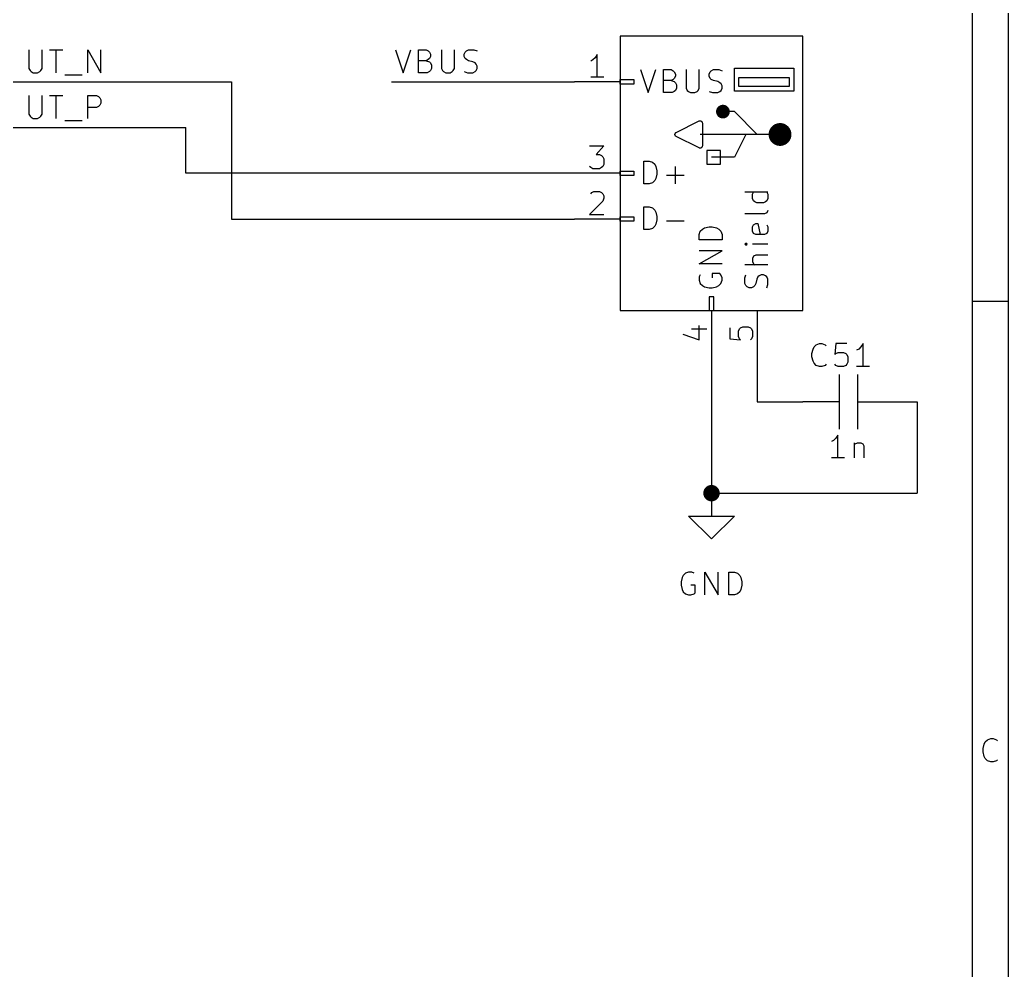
# Model space of a CAD drawing. Extents: x 0.4 to 11.3, y -7.9 to -0.4.
# Drawn here: x 9.136 to 11.299, y -5.794 to -3.714 of the extents above; entities that cross this region are included whole.
import ezdxf

# ---------------------------------------------------------------- set-up
doc = ezdxf.new("R2010")
doc.units = 0
doc.header["$MEASUREMENT"] = 0
for name, color, linetype in [('CYAN2', 4, 'CONTINUOUS'), ('GRAY1', 251, 'CONTINUOUS'), ('GREEN3', 91, 'CONTINUOUS'), ('LYELLOW', 51, 'CONTINUOUS'), ('RED2', 1, 'CONTINUOUS'), ('RED3', 11, 'CONTINUOUS')]:
    doc.layers.add(name, color=color, linetype=linetype)

msp = doc.modelspace()

# ---------------------------------------------------------------- linework, layer by layer
at = {"layer": 'CYAN2', "linetype": 'CONTINUOUS'}
for p, q in [((10.4948, -3.8231), (10.5114, -3.8731)), ((10.4948, -3.8231), (10.5114, -3.8731)), ((10.5114, -3.8731), (10.5281, -3.8231)), ((10.5114, -3.8731), (10.5281, -3.8231)), ((10.5448, -3.8731), (10.5448, -3.8231)), ((10.5448, -3.8231), (10.5614, -3.8231)), ((10.5448, -3.8731), (10.5448, -3.8231)), ((10.5448, -3.8231), (10.5614, -3.8231)), ((10.5614, -3.8231), (10.5662, -3.8255)), ((10.5614, -3.8231), (10.5662, -3.8255)), ((10.5662, -3.8255), (10.5686, -3.8279)), ((10.5662, -3.8255), (10.5686, -3.8279)), ((10.5686, -3.8279), (10.571, -3.8327)), ((10.5686, -3.8279), (10.571, -3.8327)), ((10.5948, -3.8231), (10.5948, -3.8636)), ((10.5948, -3.8231), (10.5948, -3.8636)), ((10.6233, -3.8636), (10.6233, -3.8231)), ((10.6233, -3.8636), (10.6233, -3.8231)), ((10.6448, -3.8327), (10.6471, -3.8279)), ((10.6448, -3.8327), (10.6471, -3.8279)), ((10.6471, -3.8279), (10.6495, -3.8255)), ((10.6471, -3.8279), (10.6495, -3.8255)), ((10.6495, -3.8255), (10.6543, -3.8231)), ((10.6495, -3.8255), (10.6543, -3.8231)), ((10.6543, -3.8231), (10.6662, -3.8231)), ((10.6543, -3.8231), (10.6662, -3.8231)), ((10.6662, -3.8231), (10.6733, -3.8255)), ((10.6662, -3.8231), (10.6733, -3.8255)), ((10.5614, -3.8469), (10.5448, -3.8469)), ((10.5614, -3.8469), (10.5448, -3.8469)), ((10.5662, -3.8446), (10.5614, -3.8469)), ((10.5662, -3.8446), (10.5614, -3.8469)), ((10.5614, -3.8469), (10.5686, -3.8493)), ((10.5614, -3.8469), (10.5686, -3.8493)), ((10.5686, -3.8422), (10.5662, -3.8446)), ((10.5686, -3.8422), (10.5662, -3.8446)), ((10.571, -3.8374), (10.5686, -3.8422)), ((10.571, -3.8374), (10.5686, -3.8422)), ((10.5686, -3.8493), (10.571, -3.8517)), ((10.5686, -3.8493), (10.571, -3.8517)), ((10.571, -3.8327), (10.571, -3.8374)), ((10.571, -3.8327), (10.571, -3.8374)), ((10.6448, -3.8374), (10.6448, -3.8327)), ((10.6448, -3.8374), (10.6448, -3.8327)), ((10.6471, -3.8422), (10.6448, -3.8374)), ((10.6471, -3.8422), (10.6448, -3.8374)), ((10.6495, -3.8446), (10.6471, -3.8422)), ((10.6495, -3.8446), (10.6471, -3.8422)), ((10.6543, -3.8469), (10.6495, -3.8446)), ((10.6543, -3.8469), (10.6495, -3.8446)), ((10.6638, -3.8493), (10.6543, -3.8469)), ((10.6638, -3.8493), (10.6543, -3.8469)), ((10.6686, -3.8517), (10.6638, -3.8493)), ((10.6686, -3.8517), (10.6638, -3.8493)), ((10.5686, -3.8708), (10.5638, -3.8731)), ((10.5686, -3.8708), (10.5638, -3.8731)), ((10.571, -3.8684), (10.5686, -3.8708)), ((10.571, -3.8684), (10.5686, -3.8708)), ((10.571, -3.8517), (10.5733, -3.8565)), ((10.571, -3.8517), (10.5733, -3.8565)), ((10.5733, -3.8636), (10.571, -3.8684)), ((10.5733, -3.8636), (10.571, -3.8684)), ((10.5733, -3.8565), (10.5733, -3.8636)), ((10.5733, -3.8565), (10.5733, -3.8636)), ((10.5948, -3.8636), (10.5971, -3.8684)), ((10.5948, -3.8636), (10.5971, -3.8684)), ((10.5971, -3.8684), (10.5995, -3.8708)), ((10.5971, -3.8684), (10.5995, -3.8708)), ((10.5995, -3.8708), (10.6043, -3.8731)), ((10.5995, -3.8708), (10.6043, -3.8731)), ((10.6138, -3.8731), (10.6186, -3.8708)), ((10.6138, -3.8731), (10.6186, -3.8708)), ((10.6186, -3.8708), (10.621, -3.8684)), ((10.6186, -3.8708), (10.621, -3.8684)), ((10.621, -3.8684), (10.6233, -3.8636)), ((10.621, -3.8684), (10.6233, -3.8636)), ((10.6448, -3.8708), (10.6519, -3.8731)), ((10.6448, -3.8708), (10.6519, -3.8731)), ((10.6638, -3.8731), (10.6686, -3.8708)), ((10.6638, -3.8731), (10.6686, -3.8708)), ((10.671, -3.8541), (10.6686, -3.8517)), ((10.671, -3.8541), (10.6686, -3.8517)), ((10.6686, -3.8708), (10.671, -3.8684)), ((10.6686, -3.8708), (10.671, -3.8684)), ((10.6733, -3.8588), (10.671, -3.8541)), ((10.6733, -3.8588), (10.671, -3.8541)), ((10.671, -3.8684), (10.6733, -3.8636)), ((10.671, -3.8684), (10.6733, -3.8636)), ((10.6733, -3.8636), (10.6733, -3.8588)), ((10.6733, -3.8636), (10.6733, -3.8588)), ((10.5638, -3.8731), (10.5448, -3.8731)), ((10.5638, -3.8731), (10.5448, -3.8731)), ((10.6043, -3.8731), (10.6138, -3.8731)), ((10.6043, -3.8731), (10.6138, -3.8731)), ((10.6519, -3.8731), (10.6638, -3.8731)), ((10.6519, -3.8731), (10.6638, -3.8731)), ((10.5019, -4.0731), (10.5019, -4.0231)), ((10.5019, -4.0231), (10.5138, -4.0231)), ((10.5019, -4.0731), (10.5019, -4.0231)), ((10.5019, -4.0231), (10.5138, -4.0231)), ((10.5138, -4.0231), (10.5209, -4.0255)), ((10.5138, -4.0231), (10.5209, -4.0255)), ((10.5209, -4.0255), (10.5257, -4.0303)), ((10.5209, -4.0255), (10.5257, -4.0303)), ((10.5257, -4.0303), (10.5281, -4.035)), ((10.5257, -4.0303), (10.5281, -4.035)), ((10.5281, -4.035), (10.5305, -4.0446)), ((10.5281, -4.035), (10.5305, -4.0446)), ((10.5305, -4.0446), (10.5305, -4.0517)), ((10.5305, -4.0446), (10.5305, -4.0517)), ((10.5709, -4.0731), (10.5709, -4.035)), ((10.5709, -4.0731), (10.5709, -4.035)), ((10.5257, -4.066), (10.5209, -4.0708)), ((10.5257, -4.066), (10.5209, -4.0708)), ((10.5281, -4.0612), (10.5257, -4.066)), ((10.5281, -4.0612), (10.5257, -4.066)), ((10.5305, -4.0517), (10.5281, -4.0612)), ((10.5305, -4.0517), (10.5281, -4.0612)), ((10.5519, -4.0541), (10.59, -4.0541)), ((10.5519, -4.0541), (10.59, -4.0541)), ((10.5138, -4.0731), (10.5019, -4.0731)), ((10.5138, -4.0731), (10.5019, -4.0731)), ((10.5209, -4.0708), (10.5138, -4.0731)), ((10.5209, -4.0708), (10.5138, -4.0731)), ((10.7731, -4.091), (10.7231, -4.091)), ((10.7731, -4.091), (10.7231, -4.091)), ((10.7398, -4.0957), (10.7422, -4.091)), ((10.7398, -4.0957), (10.7422, -4.091)), ((10.7398, -4.1052), (10.7398, -4.0957)), ((10.7398, -4.1052), (10.7398, -4.0957)), ((10.7422, -4.11), (10.7398, -4.1052)), ((10.7422, -4.11), (10.7398, -4.1052)), ((10.7708, -4.091), (10.7731, -4.0957)), ((10.7708, -4.091), (10.7731, -4.0957)), ((10.7731, -4.1052), (10.7708, -4.11)), ((10.7731, -4.1052), (10.7708, -4.11)), ((10.7731, -4.0957), (10.7731, -4.1052)), ((10.7731, -4.0957), (10.7731, -4.1052)), ((10.5019, -4.1731), (10.5019, -4.1231)), ((10.5019, -4.1231), (10.5138, -4.1231)), ((10.5019, -4.1731), (10.5019, -4.1231)), ((10.5019, -4.1231), (10.5138, -4.1231)), ((10.5138, -4.1231), (10.5209, -4.1255)), ((10.5138, -4.1231), (10.5209, -4.1255)), ((10.5209, -4.1255), (10.5257, -4.1303)), ((10.5209, -4.1255), (10.5257, -4.1303)), ((10.5257, -4.1303), (10.5281, -4.135)), ((10.5257, -4.1303), (10.5281, -4.135)), ((10.7446, -4.1124), (10.7422, -4.11)), ((10.7446, -4.1124), (10.7422, -4.11)), ((10.7493, -4.1148), (10.7446, -4.1124)), ((10.7493, -4.1148), (10.7446, -4.1124)), ((10.7636, -4.1148), (10.7493, -4.1148)), ((10.7636, -4.1148), (10.7493, -4.1148)), ((10.7684, -4.1124), (10.7636, -4.1148)), ((10.7684, -4.1124), (10.7636, -4.1148)), ((10.7708, -4.11), (10.7684, -4.1124)), ((10.7708, -4.11), (10.7684, -4.1124)), ((10.5281, -4.135), (10.5305, -4.1446)), ((10.5281, -4.135), (10.5305, -4.1446)), ((10.5305, -4.1517), (10.5281, -4.1612)), ((10.5305, -4.1517), (10.5281, -4.1612)), ((10.5305, -4.1446), (10.5305, -4.1517)), ((10.5305, -4.1446), (10.5305, -4.1517)), ((10.766, -4.1386), (10.7231, -4.1386)), ((10.766, -4.1386), (10.7231, -4.1386)), ((10.7708, -4.1362), (10.766, -4.1386)), ((10.7708, -4.1362), (10.766, -4.1386)), ((10.7731, -4.1314), (10.7708, -4.1362)), ((10.7731, -4.1314), (10.7708, -4.1362)), ((10.5138, -4.1731), (10.5019, -4.1731)), ((10.5138, -4.1731), (10.5019, -4.1731)), ((10.5209, -4.1708), (10.5138, -4.1731)), ((10.5209, -4.1708), (10.5138, -4.1731)), ((10.5257, -4.166), (10.5209, -4.1708)), ((10.5257, -4.166), (10.5209, -4.1708)), ((10.5281, -4.1612), (10.5257, -4.166)), ((10.5281, -4.1612), (10.5257, -4.166)), ((10.5519, -4.1541), (10.59, -4.1541)), ((10.5519, -4.1541), (10.59, -4.1541)), ((10.6255, -4.1767), (10.6303, -4.1719)), ((10.6255, -4.1767), (10.6303, -4.1719)), ((10.6303, -4.1719), (10.635, -4.1695)), ((10.6303, -4.1719), (10.635, -4.1695)), ((10.635, -4.1695), (10.6446, -4.1671)), ((10.635, -4.1695), (10.6446, -4.1671)), ((10.6446, -4.1671), (10.6517, -4.1671)), ((10.6446, -4.1671), (10.6517, -4.1671)), ((10.6517, -4.1671), (10.6612, -4.1695)), ((10.6517, -4.1671), (10.6612, -4.1695)), ((10.6612, -4.1695), (10.666, -4.1719)), ((10.6612, -4.1695), (10.666, -4.1719)), ((10.666, -4.1719), (10.6708, -4.1767)), ((10.666, -4.1719), (10.6708, -4.1767)), ((10.7398, -4.1671), (10.7422, -4.1624)), ((10.7398, -4.1671), (10.7422, -4.1624)), ((10.7398, -4.1767), (10.7398, -4.1671)), ((10.7398, -4.1767), (10.7398, -4.1671)), ((10.7422, -4.1624), (10.7469, -4.16)), ((10.7422, -4.1624), (10.7469, -4.16)), ((10.7469, -4.16), (10.7517, -4.16)), ((10.7469, -4.16), (10.7517, -4.16)), ((10.7517, -4.16), (10.7565, -4.1838)), ((10.7517, -4.16), (10.7565, -4.1838)), ((10.7708, -4.1624), (10.7731, -4.1671)), ((10.7708, -4.1624), (10.7731, -4.1671)), ((10.7731, -4.1671), (10.7731, -4.1767)), ((10.7731, -4.1671), (10.7731, -4.1767)), ((10.6231, -4.1838), (10.6255, -4.1767)), ((10.6231, -4.1838), (10.6255, -4.1767)), ((10.6231, -4.1957), (10.6231, -4.1838)), ((10.6231, -4.1957), (10.6231, -4.1838)), ((10.6731, -4.1957), (10.6231, -4.1957)), ((10.6731, -4.1957), (10.6231, -4.1957)), ((10.6708, -4.1767), (10.6731, -4.1838)), ((10.6708, -4.1767), (10.6731, -4.1838)), ((10.6731, -4.1838), (10.6731, -4.1957)), ((10.6731, -4.1838), (10.6731, -4.1957)), ((10.7422, -4.1814), (10.7398, -4.1767)), ((10.7422, -4.1814), (10.7398, -4.1767)), ((10.7469, -4.1838), (10.7422, -4.1814)), ((10.7469, -4.1838), (10.7422, -4.1814)), ((10.766, -4.1838), (10.7469, -4.1838)), ((10.766, -4.1838), (10.7469, -4.1838)), ((10.7708, -4.1814), (10.766, -4.1838)), ((10.7708, -4.1814), (10.766, -4.1838)), ((10.7731, -4.1767), (10.7708, -4.1814)), ((10.7731, -4.1767), (10.7708, -4.1814)), ((10.7255, -4.2029), (10.7231, -4.2052)), ((10.7255, -4.2029), (10.7231, -4.2052)), ((10.7231, -4.2052), (10.7255, -4.2076)), ((10.7231, -4.2052), (10.7279, -4.2052)), ((10.7231, -4.2052), (10.7255, -4.2076)), ((10.7231, -4.2052), (10.7279, -4.2052)), ((10.7279, -4.2052), (10.7255, -4.2029)), ((10.7279, -4.2052), (10.7255, -4.2029)), ((10.7255, -4.2076), (10.7279, -4.2052)), ((10.7255, -4.2076), (10.7279, -4.2052)), ((10.7731, -4.2052), (10.7398, -4.2052)), ((10.7731, -4.2052), (10.7398, -4.2052)), ((10.6231, -4.2481), (10.6731, -4.2195)), ((10.6731, -4.2195), (10.6231, -4.2195)), ((10.6231, -4.2481), (10.6731, -4.2195)), ((10.6731, -4.2195), (10.6231, -4.2195)), ((10.7422, -4.2314), (10.7398, -4.2362)), ((10.7422, -4.2314), (10.7398, -4.2362)), ((10.7398, -4.2362), (10.7398, -4.2433)), ((10.7398, -4.2362), (10.7398, -4.2433)), ((10.7469, -4.229), (10.7422, -4.2314)), ((10.7469, -4.229), (10.7422, -4.2314)), ((10.7731, -4.229), (10.7469, -4.229)), ((10.7731, -4.229), (10.7469, -4.229)), ((10.6731, -4.2481), (10.6231, -4.2481)), ((10.6731, -4.2481), (10.6231, -4.2481)), ((10.7731, -4.2505), (10.7231, -4.2505)), ((10.7731, -4.2505), (10.7231, -4.2505)), ((10.7398, -4.2433), (10.7422, -4.2481)), ((10.7398, -4.2433), (10.7422, -4.2481)), ((10.7422, -4.2481), (10.7446, -4.2505)), ((10.7422, -4.2481), (10.7446, -4.2505)), ((10.6255, -4.2719), (10.6231, -4.2767)), ((10.6255, -4.2719), (10.6231, -4.2767)), ((10.6231, -4.2767), (10.6231, -4.2838)), ((10.6231, -4.2767), (10.6231, -4.2838)), ((10.6684, -4.2695), (10.6517, -4.2695)), ((10.6517, -4.2695), (10.6517, -4.279)), ((10.6684, -4.2695), (10.6517, -4.2695)), ((10.6517, -4.2695), (10.6517, -4.279)), ((10.6708, -4.2719), (10.6684, -4.2695)), ((10.6708, -4.2719), (10.6684, -4.2695)), ((10.6731, -4.279), (10.6708, -4.2719)), ((10.6731, -4.279), (10.6708, -4.2719)), ((10.6731, -4.2838), (10.6731, -4.279)), ((10.6731, -4.2838), (10.6731, -4.279)), ((10.7231, -4.279), (10.7255, -4.2719)), ((10.7231, -4.279), (10.7255, -4.2719)), ((10.7231, -4.2909), (10.7231, -4.279)), ((10.7231, -4.2909), (10.7231, -4.279)), ((10.7493, -4.2814), (10.7469, -4.2909)), ((10.7493, -4.2814), (10.7469, -4.2909)), ((10.7517, -4.2767), (10.7493, -4.2814)), ((10.7517, -4.2767), (10.7493, -4.2814)), ((10.7541, -4.2743), (10.7517, -4.2767)), ((10.7541, -4.2743), (10.7517, -4.2767)), ((10.7588, -4.2719), (10.7541, -4.2743)), ((10.7588, -4.2719), (10.7541, -4.2743)), ((10.7636, -4.2719), (10.7588, -4.2719)), ((10.7636, -4.2719), (10.7588, -4.2719)), ((10.7684, -4.2743), (10.7636, -4.2719)), ((10.7684, -4.2743), (10.7636, -4.2719)), ((10.7708, -4.2767), (10.7684, -4.2743)), ((10.7708, -4.2767), (10.7684, -4.2743)), ((10.7731, -4.2814), (10.7708, -4.2767)), ((10.7731, -4.2814), (10.7708, -4.2767)), ((10.7731, -4.2933), (10.7731, -4.2814)), ((10.7731, -4.2933), (10.7731, -4.2814)), ((10.6231, -4.2838), (10.6255, -4.2909)), ((10.6231, -4.2838), (10.6255, -4.2909)), ((10.6255, -4.2909), (10.6303, -4.2957)), ((10.6255, -4.2909), (10.6303, -4.2957)), ((10.6303, -4.2957), (10.635, -4.2981)), ((10.6303, -4.2957), (10.635, -4.2981)), ((10.635, -4.2981), (10.6446, -4.3005)), ((10.635, -4.2981), (10.6446, -4.3005)), ((10.6446, -4.3005), (10.6517, -4.3005)), ((10.6446, -4.3005), (10.6517, -4.3005)), ((10.6517, -4.3005), (10.6612, -4.2981)), ((10.6517, -4.3005), (10.6612, -4.2981)), ((10.6612, -4.2981), (10.666, -4.2957)), ((10.6612, -4.2981), (10.666, -4.2957)), ((10.666, -4.2957), (10.6708, -4.2909)), ((10.666, -4.2957), (10.6708, -4.2909)), ((10.6708, -4.2909), (10.6731, -4.2838)), ((10.6708, -4.2909), (10.6731, -4.2838)), ((10.7255, -4.2957), (10.7231, -4.2909)), ((10.7255, -4.2957), (10.7231, -4.2909)), ((10.7279, -4.2981), (10.7255, -4.2957)), ((10.7279, -4.2981), (10.7255, -4.2957)), ((10.7327, -4.3005), (10.7279, -4.2981)), ((10.7327, -4.3005), (10.7279, -4.2981)), ((10.7374, -4.3005), (10.7327, -4.3005)), ((10.7374, -4.3005), (10.7327, -4.3005)), ((10.7422, -4.2981), (10.7374, -4.3005)), ((10.7422, -4.2981), (10.7374, -4.3005)), ((10.7446, -4.2957), (10.7422, -4.2981)), ((10.7446, -4.2957), (10.7422, -4.2981)), ((10.7469, -4.2909), (10.7446, -4.2957)), ((10.7469, -4.2909), (10.7446, -4.2957)), ((10.7708, -4.3005), (10.7731, -4.2933)), ((10.7708, -4.3005), (10.7731, -4.2933)), ((10.8723, -4.4347), (10.8747, -4.4299)), ((10.8723, -4.4347), (10.8747, -4.4299)), ((10.8747, -4.4299), (10.8794, -4.4252)), ((10.8747, -4.4299), (10.8794, -4.4252)), ((10.8794, -4.4252), (10.8866, -4.4228)), ((10.8794, -4.4252), (10.8866, -4.4228)), ((10.8866, -4.4228), (10.8913, -4.4228)), ((10.8866, -4.4228), (10.8913, -4.4228)), ((10.8913, -4.4228), (10.8985, -4.4252)), ((10.8913, -4.4228), (10.8985, -4.4252)), ((10.8985, -4.4252), (10.9009, -4.4276)), ((10.8985, -4.4252), (10.9009, -4.4276)), ((10.9223, -4.4228), (10.9199, -4.4466)), ((10.9223, -4.4228), (10.9199, -4.4466)), ((10.9461, -4.4228), (10.9223, -4.4228)), ((10.9461, -4.4228), (10.9223, -4.4228)), ((10.9771, -4.4299), (10.9723, -4.4347)), ((10.9771, -4.4299), (10.9723, -4.4347)), ((10.9818, -4.4228), (10.9771, -4.4299)), ((10.9818, -4.4228), (10.9771, -4.4299)), ((10.9818, -4.4728), (10.9818, -4.4228)), ((10.9818, -4.4728), (10.9818, -4.4228)), ((10.8699, -4.4442), (10.8723, -4.4347)), ((10.8699, -4.4442), (10.8723, -4.4347)), ((10.8699, -4.4514), (10.8699, -4.4442)), ((10.8699, -4.4514), (10.8699, -4.4442)), ((10.8723, -4.4609), (10.8699, -4.4514)), ((10.8723, -4.4609), (10.8699, -4.4514)), ((10.9199, -4.4466), (10.9223, -4.4442)), ((10.9199, -4.4466), (10.9223, -4.4442)), ((10.9223, -4.4442), (10.9271, -4.4418)), ((10.9223, -4.4442), (10.9271, -4.4418)), ((10.9271, -4.4418), (10.939, -4.4418)), ((10.9271, -4.4418), (10.939, -4.4418)), ((10.939, -4.4418), (10.9437, -4.4442)), ((10.939, -4.4418), (10.9437, -4.4442)), ((10.9437, -4.4442), (10.9461, -4.4466)), ((10.9437, -4.4442), (10.9461, -4.4466)), ((10.9461, -4.4466), (10.9485, -4.4514)), ((10.9461, -4.4466), (10.9485, -4.4514)), ((10.9485, -4.4514), (10.9485, -4.4633)), ((10.9485, -4.4514), (10.9485, -4.4633)), ((10.9723, -4.4347), (10.9675, -4.4371)), ((10.9723, -4.4347), (10.9675, -4.4371)), ((10.8747, -4.4657), (10.8723, -4.4609)), ((10.8747, -4.4657), (10.8723, -4.4609)), ((10.8794, -4.4704), (10.8747, -4.4657)), ((10.8794, -4.4704), (10.8747, -4.4657)), ((10.8866, -4.4728), (10.8794, -4.4704)), ((10.8866, -4.4728), (10.8794, -4.4704)), ((10.8913, -4.4728), (10.8866, -4.4728)), ((10.8913, -4.4728), (10.8866, -4.4728)), ((10.8985, -4.4704), (10.8913, -4.4728)), ((10.8985, -4.4704), (10.8913, -4.4728)), ((10.9009, -4.468), (10.8985, -4.4704)), ((10.9009, -4.468), (10.8985, -4.4704)), ((10.9223, -4.4704), (10.9199, -4.468)), ((10.9223, -4.4704), (10.9199, -4.468)), ((10.9271, -4.4728), (10.9223, -4.4704)), ((10.9271, -4.4728), (10.9223, -4.4704)), ((10.939, -4.4728), (10.9271, -4.4728)), ((10.939, -4.4728), (10.9271, -4.4728)), ((10.9437, -4.4704), (10.939, -4.4728)), ((10.9437, -4.4704), (10.939, -4.4728)), ((10.9461, -4.468), (10.9437, -4.4704)), ((10.9461, -4.468), (10.9437, -4.4704)), ((10.9485, -4.4633), (10.9461, -4.468)), ((10.9485, -4.4633), (10.9461, -4.468)), ((10.9961, -4.4728), (10.9675, -4.4728)), ((10.9961, -4.4728), (10.9675, -4.4728)), ((10.9266, -4.6228), (10.9218, -4.6299)), ((10.9266, -4.6228), (10.9218, -4.6299)), ((10.9266, -4.6728), (10.9266, -4.6228)), ((10.9266, -4.6728), (10.9266, -4.6228)), ((10.9171, -4.6347), (10.9123, -4.6371)), ((10.9171, -4.6347), (10.9123, -4.6371)), ((10.9218, -4.6299), (10.9171, -4.6347)), ((10.9218, -4.6299), (10.9171, -4.6347)), ((10.9623, -4.6395), (10.9623, -4.6728)), ((10.9623, -4.6395), (10.9623, -4.6728)), ((10.9623, -4.6442), (10.9647, -4.6418)), ((10.9623, -4.6442), (10.9647, -4.6418)), ((10.9647, -4.6418), (10.9694, -4.6395)), ((10.9647, -4.6418), (10.9694, -4.6395)), ((10.9694, -4.6395), (10.9766, -4.6395)), ((10.9694, -4.6395), (10.9766, -4.6395)), ((10.9766, -4.6395), (10.9813, -4.6418)), ((10.9766, -4.6395), (10.9813, -4.6418)), ((10.9813, -4.6418), (10.9837, -4.6466)), ((10.9813, -4.6418), (10.9837, -4.6466)), ((10.9837, -4.6466), (10.9837, -4.6728)), ((10.9837, -4.6466), (10.9837, -4.6728)), ((10.9409, -4.6728), (10.9123, -4.6728)), ((10.9409, -4.6728), (10.9123, -4.6728)), ((10.5881, -4.9299), (10.5857, -4.9347)), ((10.5929, -4.9252), (10.5881, -4.9299)), ((10.6, -4.9228), (10.5929, -4.9252)), ((10.6071, -4.9228), (10.6, -4.9228)), ((10.6119, -4.9252), (10.6071, -4.9228)), ((10.6357, -4.9728), (10.6357, -4.9228)), ((10.6357, -4.9228), (10.6643, -4.9728)), ((10.6643, -4.9728), (10.6643, -4.9228)), ((10.6881, -4.9728), (10.6881, -4.9228)), ((10.6881, -4.9228), (10.7, -4.9228)), ((10.7, -4.9228), (10.7071, -4.9252)), ((10.7071, -4.9252), (10.7119, -4.9299)), ((10.7119, -4.9299), (10.7143, -4.9347)), ((10.5857, -4.9347), (10.5833, -4.9442)), ((10.5833, -4.9442), (10.5833, -4.9514)), ((10.5833, -4.9514), (10.5857, -4.9609)), ((10.6143, -4.9514), (10.6048, -4.9514)), ((10.6143, -4.968), (10.6143, -4.9514)), ((10.7143, -4.9347), (10.7167, -4.9442)), ((10.7167, -4.9514), (10.7143, -4.9609)), ((10.7167, -4.9442), (10.7167, -4.9514)), ((10.5857, -4.9609), (10.5881, -4.9657)), ((10.5881, -4.9657), (10.5929, -4.9704)), ((10.5929, -4.9704), (10.6, -4.9728)), ((10.6, -4.9728), (10.6048, -4.9728)), ((10.6048, -4.9728), (10.6119, -4.9704)), ((10.6119, -4.9704), (10.6143, -4.968)), ((10.7, -4.9728), (10.6881, -4.9728)), ((10.7071, -4.9704), (10.7, -4.9728)), ((10.7119, -4.9657), (10.7071, -4.9704)), ((10.7143, -4.9609), (10.7119, -4.9657))]:
    msp.add_line(p, q, dxfattribs=at)
at = {"layer": 'GRAY1', "linetype": 'CONTINUOUS'}
for p, q in [((9.1565, -3.7798), (9.1565, -3.8203)), ((9.1851, -3.8203), (9.1851, -3.7798)), ((9.2017, -3.7798), (9.2303, -3.7798)), ((9.216, -3.8298), (9.216, -3.7798)), ((9.2851, -3.8298), (9.2851, -3.7798)), ((9.2851, -3.7798), (9.3136, -3.8298)), ((9.3136, -3.8298), (9.3136, -3.7798)), ((9.9589, -3.7798), (9.9755, -3.8298)), ((9.9755, -3.8298), (9.9922, -3.7798)), ((10.0089, -3.8298), (10.0089, -3.7798)), ((10.0089, -3.7798), (10.0255, -3.7798)), ((10.0255, -3.7798), (10.0303, -3.7822)), ((10.0303, -3.7822), (10.0327, -3.7846)), ((10.0327, -3.7846), (10.0351, -3.7893)), ((10.0589, -3.7798), (10.0589, -3.8203)), ((10.0874, -3.8203), (10.0874, -3.7798)), ((10.1089, -3.7893), (10.1113, -3.7846)), ((10.1113, -3.7846), (10.1136, -3.7822)), ((10.1136, -3.7822), (10.1184, -3.7798)), ((10.1184, -3.7798), (10.1303, -3.7798)), ((10.1303, -3.7798), (10.1374, -3.7822)), ((10.0255, -3.8036), (10.0089, -3.8036)), ((10.0303, -3.8012), (10.0255, -3.8036)), ((10.0255, -3.8036), (10.0327, -3.806)), ((10.0327, -3.7988), (10.0303, -3.8012)), ((10.0351, -3.7941), (10.0327, -3.7988)), ((10.0327, -3.806), (10.0351, -3.8084)), ((10.0351, -3.7893), (10.0351, -3.7941)), ((10.1089, -3.7941), (10.1089, -3.7893)), ((10.1113, -3.7988), (10.1089, -3.7941)), ((10.1136, -3.8012), (10.1113, -3.7988)), ((10.1184, -3.8036), (10.1136, -3.8012)), ((10.1279, -3.806), (10.1184, -3.8036)), ((10.1327, -3.8084), (10.1279, -3.806)), ((9.1565, -3.8203), (9.1589, -3.825)), ((9.1589, -3.825), (9.1613, -3.8274)), ((9.1613, -3.8274), (9.166, -3.8298)), ((9.1755, -3.8298), (9.1803, -3.8274)), ((9.1803, -3.8274), (9.1827, -3.825)), ((9.1827, -3.825), (9.1851, -3.8203)), ((10.0327, -3.8274), (10.0279, -3.8298)), ((10.0351, -3.825), (10.0327, -3.8274)), ((10.0351, -3.8084), (10.0374, -3.8131)), ((10.0374, -3.8203), (10.0351, -3.825)), ((10.0374, -3.8131), (10.0374, -3.8203)), ((10.0589, -3.8203), (10.0613, -3.825)), ((10.0613, -3.825), (10.0636, -3.8274)), ((10.0636, -3.8274), (10.0684, -3.8298)), ((10.0779, -3.8298), (10.0827, -3.8274)), ((10.0827, -3.8274), (10.0851, -3.825)), ((10.0851, -3.825), (10.0874, -3.8203)), ((10.1089, -3.8274), (10.116, -3.8298)), ((10.1279, -3.8298), (10.1327, -3.8274)), ((10.1351, -3.8108), (10.1327, -3.8084)), ((10.1327, -3.8274), (10.1351, -3.825)), ((10.1374, -3.8155), (10.1351, -3.8108)), ((10.1351, -3.825), (10.1374, -3.8203)), ((10.1374, -3.8203), (10.1374, -3.8155)), ((9.166, -3.8298), (9.1755, -3.8298)), ((9.2351, -3.8346), (9.2732, -3.8346)), ((10.0279, -3.8298), (10.0089, -3.8298)), ((10.0684, -3.8298), (10.0779, -3.8298)), ((10.116, -3.8298), (10.1279, -3.8298)), ((9.1565, -3.8798), (9.1565, -3.9203)), ((9.1851, -3.9203), (9.1851, -3.8798)), ((9.2017, -3.8798), (9.2303, -3.8798)), ((9.216, -3.9298), (9.216, -3.8798)), ((9.2851, -3.9298), (9.2851, -3.8798)), ((9.2851, -3.8798), (9.3041, -3.8798)), ((9.3041, -3.8798), (9.3089, -3.8822)), ((9.3089, -3.8822), (9.3113, -3.8846)), ((9.3113, -3.8846), (9.3136, -3.8893)), ((9.3136, -3.8893), (9.3136, -3.8965)), ((9.3041, -3.906), (9.2851, -3.906)), ((9.3089, -3.9036), (9.3041, -3.906)), ((9.3113, -3.9012), (9.3089, -3.9036)), ((9.3136, -3.8965), (9.3113, -3.9012)), ((9.1565, -3.9203), (9.1589, -3.925)), ((9.1589, -3.925), (9.1613, -3.9274)), ((9.1613, -3.9274), (9.166, -3.9298)), ((9.166, -3.9298), (9.1755, -3.9298)), ((9.1755, -3.9298), (9.1803, -3.9274)), ((9.1803, -3.9274), (9.1827, -3.925)), ((9.1827, -3.925), (9.1851, -3.9203)), ((9.2351, -3.9346), (9.2732, -3.9346))]:
    msp.add_line(p, q, dxfattribs=at)
at = {"layer": 'GREEN3', "linetype": 'CONTINUOUS'}
for p, q in [((8.4, -3.85), (9.6, -3.85)), ((9.6, -3.85), (9.6, -4.15)), ((9.95, -3.85), (10.35, -3.85)), ((8.4, -3.95), (9.5, -3.95)), ((9.5, -4.05), (9.5, -3.95)), ((10.35, -4.05), (9.5, -4.05)), ((9.6, -4.15), (10.35, -4.15)), ((10.65, -4.45), (10.65, -4.75)), ((10.75, -4.45), (10.75, -4.55)), ((10.75, -4.55), (10.85, -4.55)), ((11.05, -4.55), (11.1, -4.55)), ((11.1, -4.55), (11.1, -4.75)), ((10.65, -4.75), (11.1, -4.75))]:
    msp.add_line(p, q, dxfattribs=at)
at = {"layer": 'GREEN3', "const_width": 0.018}
msp.add_lwpolyline([(10.641, -4.75, 1), (10.659, -4.75, 1)], format="xyb", close=True, dxfattribs=at)
at = {"layer": 'LYELLOW', "linetype": 'CONTINUOUS'}
for p, q in [((10.85, -3.75), (10.45, -3.75)), ((10.45, -3.75), (10.45, -4.35)), ((10.85, -4.35), (10.85, -3.75)), ((10.45, -4.35), (10.85, -4.35))]:
    msp.add_line(p, q, dxfattribs=at)
at = {"layer": 'RED2', "linetype": 'CONTINUOUS'}
for p, q in [((11.2993, -0.3937), (11.2993, -7.8743)), ((11.2206, -0.4724), (11.2206, -7.7956)), ((10.85, -3.75), (10.45, -3.75)), ((10.45, -3.75), (10.45, -4.35)), ((10.85, -4.35), (10.85, -3.75)), ((10.7, -3.87), (10.7, -3.82)), ((10.7, -3.82), (10.83, -3.82)), ((10.83, -3.82), (10.83, -3.87)), ((10.45, -3.855), (10.45, -3.845)), ((10.45, -3.845), (10.48, -3.845)), ((10.48, -3.845), (10.48, -3.855)), ((10.71, -3.86), (10.71, -3.84)), ((10.71, -3.84), (10.82, -3.84)), ((10.82, -3.84), (10.82, -3.86)), ((10.45, -3.85), (10.35, -3.85)), ((10.45, -3.85), (10.35, -3.85)), ((10.48, -3.855), (10.45, -3.855)), ((10.83, -3.87), (10.7, -3.87)), ((10.82, -3.86), (10.71, -3.86)), ((10.5728, -3.9605), (10.6228, -3.9355)), ((10.6228, -3.9355), (10.6237, -3.9352)), ((10.6237, -3.9352), (10.6239, -3.9352)), ((10.6239, -3.9352), (10.624, -3.9351)), ((10.624, -3.9351), (10.6248, -3.9351)), ((10.6248, -3.9351), (10.6256, -3.935)), ((10.6256, -3.935), (10.6258, -3.9351)), ((10.6258, -3.9351), (10.626, -3.9351)), ((10.626, -3.9351), (10.6267, -3.9354)), ((10.6267, -3.9354), (10.6275, -3.9357)), ((10.6275, -3.9357), (10.6276, -3.9358)), ((10.6276, -3.9358), (10.6278, -3.9358)), ((10.6278, -3.9358), (10.6283, -3.9364)), ((10.6283, -3.9364), (10.629, -3.9369)), ((10.7, -3.915), (10.675, -3.915)), ((10.75, -3.965), (10.7, -3.915)), ((10.629, -3.9369), (10.629, -3.9371)), ((10.629, -3.9371), (10.6292, -3.9372)), ((10.6292, -3.9372), (10.6295, -3.938)), ((10.6295, -3.938), (10.6298, -3.9387)), ((10.6298, -3.9387), (10.6298, -3.9389)), ((10.6298, -3.9389), (10.6299, -3.939)), ((10.6299, -3.939), (10.63, -3.94)), ((10.63, -3.94), (10.63, -3.99)), ((10.57, -3.9644), (10.5701, -3.964)), ((10.5701, -3.965), (10.57, -3.9644)), ((10.57, -3.9656), (10.5701, -3.965)), ((10.5701, -3.966), (10.57, -3.9656)), ((10.5701, -3.964), (10.5702, -3.9637)), ((10.5702, -3.9663), (10.5701, -3.966)), ((10.5702, -3.9637), (10.5705, -3.9631)), ((10.5705, -3.9669), (10.5702, -3.9663)), ((10.5705, -3.9631), (10.5707, -3.9625)), ((10.5707, -3.9675), (10.5705, -3.9669)), ((10.5707, -3.9625), (10.5709, -3.9623)), ((10.5709, -3.9677), (10.5707, -3.9675)), ((10.5709, -3.9623), (10.571, -3.9619)), ((10.571, -3.9681), (10.5709, -3.9677)), ((10.571, -3.9619), (10.5715, -3.9615)), ((10.5715, -3.9685), (10.571, -3.9681)), ((10.5715, -3.9615), (10.5719, -3.961)), ((10.5719, -3.969), (10.5715, -3.9685)), ((10.5719, -3.961), (10.5724, -3.9607)), ((10.5724, -3.9693), (10.5719, -3.969)), ((10.5724, -3.9607), (10.5725, -3.9607)), ((10.5725, -3.9693), (10.5724, -3.9693)), ((10.5725, -3.9607), (10.5726, -3.9606)), ((10.5726, -3.9694), (10.5725, -3.9693)), ((10.5726, -3.9606), (10.5728, -3.9605)), ((10.5728, -3.9695), (10.5726, -3.9694)), ((10.6228, -3.9945), (10.5728, -3.9695)), ((10.725, -3.965), (10.625, -3.965)), ((10.725, -3.965), (10.7, -4.015)), ((10.75, -3.965), (10.725, -3.965)), ((10.775, -3.965), (10.75, -3.965)), ((10.6237, -3.9948), (10.6228, -3.9945)), ((10.6239, -3.9948), (10.6237, -3.9948)), ((10.624, -3.9949), (10.6239, -3.9948)), ((10.6248, -3.9949), (10.624, -3.9949)), ((10.6256, -3.995), (10.6248, -3.9949)), ((10.6258, -3.9949), (10.6256, -3.995)), ((10.626, -3.9949), (10.6258, -3.9949)), ((10.6267, -3.9946), (10.626, -3.9949)), ((10.6275, -3.9943), (10.6267, -3.9946)), ((10.6276, -3.9942), (10.6275, -3.9943)), ((10.6278, -3.9942), (10.6276, -3.9942)), ((10.6283, -3.9936), (10.6278, -3.9942)), ((10.629, -3.9931), (10.6283, -3.9936)), ((10.6292, -3.9928), (10.629, -3.9929)), ((10.629, -3.9929), (10.629, -3.9931)), ((10.6295, -3.992), (10.6292, -3.9928)), ((10.6298, -3.9913), (10.6295, -3.992)), ((10.6299, -3.991), (10.6298, -3.9911)), ((10.6298, -3.9911), (10.6298, -3.9913)), ((10.63, -3.99), (10.6299, -3.991)), ((10.64, -4), (10.64, -4.03)), ((10.67, -4), (10.64, -4)), ((10.67, -4.03), (10.67, -4)), ((10.7, -4.015), (10.65, -4.015)), ((10.64, -4.03), (10.67, -4.03)), ((10.45, -4.05), (10.35, -4.05)), ((10.45, -4.05), (10.35, -4.05)), ((10.45, -4.055), (10.45, -4.045)), ((10.45, -4.045), (10.48, -4.045)), ((10.48, -4.055), (10.45, -4.055)), ((10.48, -4.045), (10.48, -4.055)), ((10.45, -4.15), (10.35, -4.15)), ((10.45, -4.15), (10.35, -4.15)), ((10.45, -4.155), (10.45, -4.145)), ((10.45, -4.145), (10.48, -4.145)), ((10.48, -4.145), (10.48, -4.155)), ((10.48, -4.155), (10.45, -4.155)), ((10.655, -4.32), (10.645, -4.32)), ((10.645, -4.32), (10.645, -4.35)), ((10.655, -4.35), (10.655, -4.32)), ((11.2993, -4.3307), (11.2206, -4.3307)), ((10.45, -4.35), (10.85, -4.35)), ((10.645, -4.35), (10.655, -4.35)), ((10.65, -4.35), (10.65, -4.45)), ((10.65, -4.35), (10.65, -4.45)), ((10.75, -4.35), (10.75, -4.45)), ((10.75, -4.35), (10.75, -4.45)), ((10.93, -4.61), (10.93, -4.49)), ((10.97, -4.61), (10.97, -4.49)), ((10.93, -4.55), (10.85, -4.55)), ((10.93, -4.55), (10.85, -4.55)), ((10.97, -4.55), (11.05, -4.55)), ((10.97, -4.55), (11.05, -4.55)), ((10.65, -4.75), (10.65, -4.8)), ((10.65, -4.85), (10.6, -4.8)), ((10.6, -4.8), (10.65, -4.8)), ((10.65, -4.8), (10.7, -4.8)), ((10.7, -4.8), (10.65, -4.85)), ((11.2465, -5.2993), (11.249, -5.2945)), ((11.249, -5.2945), (11.2538, -5.2896)), ((11.2538, -5.2896), (11.2611, -5.2872)), ((11.2611, -5.2872), (11.266, -5.2872)), ((11.266, -5.2872), (11.2733, -5.2896)), ((11.2733, -5.2896), (11.2758, -5.292)), ((11.2441, -5.3091), (11.2465, -5.2993)), ((11.2441, -5.3164), (11.2441, -5.3091)), ((11.2465, -5.3261), (11.2441, -5.3164)), ((11.249, -5.331), (11.2465, -5.3261)), ((11.2538, -5.3359), (11.249, -5.331)), ((11.2611, -5.3383), (11.2538, -5.3359)), ((11.266, -5.3383), (11.2611, -5.3383)), ((11.2733, -5.3359), (11.266, -5.3383)), ((11.2758, -5.3335), (11.2733, -5.3359))]:
    msp.add_line(p, q, dxfattribs=at)
at = {"layer": 'RED2'}
for points, const_width in [([(10.6675, -3.915, 1), (10.6825, -3.915, 1)], 0.015), ([(10.7875, -3.965, 1), (10.8125, -3.965, 1)], 0.025)]:
    msp.add_lwpolyline(points, format="xyb", close=True, dxfattribs=dict(at, const_width=const_width))
at = {"layer": 'RED3', "linetype": 'CONTINUOUS'}
for p, q in [((10.3905, -3.8018), (10.3857, -3.8042)), ((10.3905, -3.8018), (10.3857, -3.8042)), ((10.3952, -3.797), (10.3905, -3.8018)), ((10.3952, -3.797), (10.3905, -3.8018)), ((10.4, -3.7899), (10.3952, -3.797)), ((10.4, -3.7899), (10.3952, -3.797)), ((10.4, -3.8399), (10.4, -3.7899)), ((10.4, -3.8399), (10.4, -3.7899)), ((10.4143, -3.8399), (10.3857, -3.8399)), ((10.4143, -3.8399), (10.3857, -3.8399)), ((10.3833, -3.9899), (10.4143, -3.9899)), ((10.3833, -3.9899), (10.4143, -3.9899)), ((10.4143, -3.9899), (10.3976, -4.0089)), ((10.4143, -3.9899), (10.3976, -4.0089)), ((10.3976, -4.0089), (10.4048, -4.0089)), ((10.3976, -4.0089), (10.4048, -4.0089)), ((10.4048, -4.0089), (10.4095, -4.0113)), ((10.4048, -4.0089), (10.4095, -4.0113)), ((10.4095, -4.0113), (10.4119, -4.0137)), ((10.4095, -4.0113), (10.4119, -4.0137)), ((10.4119, -4.0137), (10.4143, -4.0184)), ((10.4119, -4.0137), (10.4143, -4.0184)), ((10.4143, -4.0184), (10.4143, -4.0304)), ((10.4143, -4.0184), (10.4143, -4.0304)), ((10.3857, -4.0375), (10.3833, -4.0351)), ((10.3857, -4.0375), (10.3833, -4.0351)), ((10.3905, -4.0399), (10.3857, -4.0375)), ((10.3905, -4.0399), (10.3857, -4.0375)), ((10.4048, -4.0399), (10.3905, -4.0399)), ((10.4048, -4.0399), (10.3905, -4.0399)), ((10.4095, -4.0375), (10.4048, -4.0399)), ((10.4095, -4.0375), (10.4048, -4.0399)), ((10.4119, -4.0351), (10.4095, -4.0375)), ((10.4119, -4.0351), (10.4095, -4.0375)), ((10.4143, -4.0304), (10.4119, -4.0351)), ((10.4143, -4.0304), (10.4119, -4.0351)), ((10.3857, -4.0946), (10.3881, -4.0923)), ((10.3857, -4.0946), (10.3881, -4.0923)), ((10.3881, -4.0923), (10.3929, -4.0899)), ((10.3881, -4.0923), (10.3929, -4.0899)), ((10.3929, -4.0899), (10.4048, -4.0899)), ((10.3929, -4.0899), (10.4048, -4.0899)), ((10.4048, -4.0899), (10.4095, -4.0923)), ((10.4048, -4.0899), (10.4095, -4.0923)), ((10.4095, -4.0923), (10.4119, -4.0946)), ((10.4095, -4.0923), (10.4119, -4.0946)), ((10.4119, -4.0946), (10.4143, -4.0994)), ((10.4119, -4.0946), (10.4143, -4.0994)), ((10.4143, -4.1042), (10.4119, -4.1113)), ((10.4143, -4.1042), (10.4119, -4.1113)), ((10.4143, -4.0994), (10.4143, -4.1042)), ((10.4143, -4.0994), (10.4143, -4.1042)), ((10.4119, -4.1113), (10.3833, -4.1399)), ((10.4119, -4.1113), (10.3833, -4.1399)), ((10.3833, -4.1399), (10.4143, -4.1399)), ((10.3833, -4.1399), (10.4143, -4.1399)), ((10.6065, -4.3905), (10.6399, -4.3905)), ((10.6065, -4.3905), (10.6399, -4.3905)), ((10.6232, -4.4143), (10.6232, -4.3833)), ((10.6232, -4.4143), (10.6232, -4.3833)), ((10.6899, -4.3881), (10.6899, -4.4119)), ((10.6899, -4.3881), (10.6899, -4.4119)), ((10.7089, -4.3952), (10.7113, -4.3905)), ((10.7089, -4.3952), (10.7113, -4.3905)), ((10.7113, -4.3905), (10.7137, -4.3881)), ((10.7113, -4.3905), (10.7137, -4.3881)), ((10.7137, -4.3881), (10.7184, -4.3857)), ((10.7137, -4.3881), (10.7184, -4.3857)), ((10.7184, -4.3857), (10.7304, -4.3857)), ((10.7184, -4.3857), (10.7304, -4.3857)), ((10.7304, -4.3857), (10.7351, -4.3881)), ((10.7304, -4.3857), (10.7351, -4.3881)), ((10.7351, -4.3881), (10.7375, -4.3905)), ((10.7351, -4.3881), (10.7375, -4.3905)), ((10.7375, -4.3905), (10.7399, -4.3952)), ((10.7375, -4.3905), (10.7399, -4.3952)), ((10.5875, -4.4024), (10.6232, -4.4143)), ((10.5875, -4.4024), (10.6232, -4.4143)), ((10.6899, -4.4119), (10.7137, -4.4143)), ((10.6899, -4.4119), (10.7137, -4.4143)), ((10.7089, -4.4071), (10.7089, -4.3952)), ((10.7089, -4.4071), (10.7089, -4.3952)), ((10.7113, -4.4119), (10.7089, -4.4071)), ((10.7113, -4.4119), (10.7089, -4.4071)), ((10.7137, -4.4143), (10.7113, -4.4119)), ((10.7137, -4.4143), (10.7113, -4.4119)), ((10.7375, -4.4119), (10.7351, -4.4143)), ((10.7375, -4.4119), (10.7351, -4.4143)), ((10.7399, -4.4071), (10.7375, -4.4119)), ((10.7399, -4.4071), (10.7375, -4.4119)), ((10.7399, -4.3952), (10.7399, -4.4071)), ((10.7399, -4.3952), (10.7399, -4.4071))]:
    msp.add_line(p, q, dxfattribs=at)

doc.saveas('drawing.dxf')
